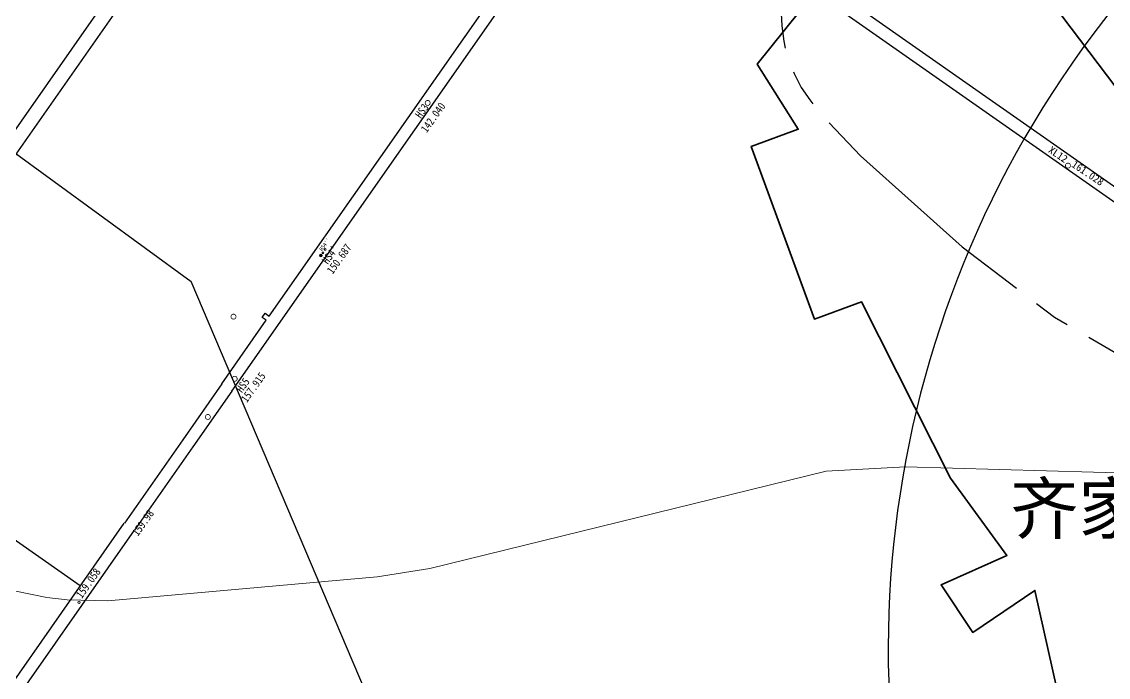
# Model space of a CAD drawing. Header units: inches. Extents: x 36473197 to 36486087, y 3899343 to 3911260.
# Drawn here: x 36482522.2 to 36482956.5, y 3904267.3 to 3904529.3 of the extents above; entities that cross this region are included whole.
import ezdxf

# ---------------------------------------------------------------- set-up
doc = ezdxf.new("R2010")
doc.units = ezdxf.units.IN
doc.header["$MEASUREMENT"] = 0
doc.linetypes.add('可采边界', pattern=[0.047, 0.02, -0.002, 0.003, -0.002, 0.02])
doc.layers.get('0').update_dxf_attribs({"lineweight": 0})
doc.layers.get('Defpoints').update_dxf_attribs({"lineweight": 0})
for name, color, linetype, lineweight in [('4煤底板等值线', 7, 'Continuous', 0), ('可采边界', 7, 'Continuous', 0), ('四盘区辅运巷', 7, 'Continuous', 0), ('导线点', 7, 'Continuous', 0), ('居民地', 7, 'Continuous', 0)]:
    doc.layers.add(name, color=color, linetype=linetype, lineweight=lineweight)
doc.layers.add('保护煤柱', color=7, linetype='Continuous', lineweight=0, true_color=0xff0042)
doc.layers.add('巷道1', color=7, linetype='Continuous', lineweight=0, true_color=0x2d2d2d)
doc.styles.add('仿宋', font='simfang.ttf')
doc.styles.add('仿宋_GB2312', font='')
doc.styles.add('黑体', font='simhei.ttf')
doc.styles.get('仿宋_GB2312').set_extended_font_data('仿宋_GB2312')
doc.linetypes.add('保护煤柱', pattern='A,0.0195,-0.001,[6,西北矿业高家堡煤矿2022年采掘接续图(2022.8.14).shx,S=1.01575e-06,R=0,X=0,Y=0],0.0195', length=0.04)
doc.dimstyles.get("Standard").update_dxf_attribs({"dimtxt": 30, "dimasz": 20, "dimexe": 0.18, "dimexo": 0.0625, "dimgap": 0.09, "dimtad": 1, "dimdec": 0, "dimzin": 0, "dimdsep": 46, "dimtxsty": '仿宋', "dimcen": 0.09, "dimclrd": 150, "dimclre": 150, "dimadec": 0, "dimazin": 0, "dimtfac": 1, "dimtdec": 0, "dimtofl": 0, "dimtmove": 0, "dimatfit": 3, "dimfxl": 1, "dimtolj": 1, "dimtzin": 0, "dimlwd": 0, "dimarcsym": 0})

# ---------------------------------------------------------------- blocks, each defined once
blk = doc.blocks.new('临时经纬仪导线点_1')
at = {"color": 7, "const_width": 0.3}
blk.add_lwpolyline([(1, 0), (0.97, 0.26), (0.87, 0.5), (0.71, 0.71), (0.5, 0.87), (0.26, 0.97), (0, 1), (-0.26, 0.97), (-0.5, 0.87), (-0.71, 0.71), (-0.87, 0.5), (-0.97, 0.26), (-1, 0), (-0.97, -0.26), (-0.87, -0.5), (-0.71, -0.71), (-0.5, -0.87), (-0.26, -0.97), (0, -1), (0.26, -0.97), (0.5, -0.87), (0.71, -0.71), (0.87, -0.5), (0.97, -0.26), (1, 0)], dxfattribs=at)
blk = doc.blocks.new('*D205')
at = {"layer": 'Defpoints', "color": 0, "transparency": 16777216}
for p in [(36485936.09, 3904772.87), (36482207.75, 3899448.44), (36482358.83, 3899342.66)]:
    blk.add_point(p, dxfattribs=at)
at = {"layer": '四盘区辅运巷', "color": 150, "lineweight": -2, "transparency": 16777216}
for p, q in [((36485936.14, 3904772.84), (36486087.31, 3904666.98)), ((36482207.81, 3899448.41), (36482358.98, 3899342.55))]:
    blk.add_line(p, q, dxfattribs=at)
at = {"layer": '四盘区辅运巷', "color": 150, "lineweight": 0, "transparency": 16777216}
blk.add_line((36486075.69, 3904650.7), (36482370.3, 3899359.04), dxfattribs=at)
at = {"layer": '四盘区辅运巷', "color": 150, "transparency": 16777216}
for points in [[(36486072.96, 3904652.61), (36486078.42, 3904648.79), (36486087.16, 3904667.08)], [(36482367.57, 3899360.95), (36482373.03, 3899357.13), (36482358.83, 3899342.66)]]:
    blk.add_solid(points, dxfattribs=at)
at = {"layer": '四盘区辅运巷', "color": 0, "transparency": 16777216, "insert": (36484210.49, 3902013.62), "char_height": 30, "attachment_point": 5, "rotation": 54.9991, "style": '仿宋'}
blk.add_mtext('\\A1;650', dxfattribs=at)

msp = doc.modelspace()

# ---------------------------------------------------------------- linework, layer by layer
at = {"layer": '4煤底板等值线', "color": 7, "linetype": 'Continuous', "lineweight": 0, "flags": 128}
for points in [[(36482664.36, 3904307.4), (36482685.41, 3904310.78), (36482843.81, 3904349.71), (36482875.53, 3904351.48), (36482988.2, 3904348.19), (36483042, 3904348.65)], [(36482519.81, 3904301.74), (36482532.25, 3904299.17), (36482540.35, 3904298.33), (36482556.71, 3904297.89), (36482664.36, 3904307.4)]]:
    msp.add_lwpolyline(points, dxfattribs=at)
at = {"layer": '保护煤柱', "color": 1, "linetype": '保护煤柱', "lineweight": 30, "ltscale": 3750, "true_color": 0xff0000, "flags": 128}
for points in [[(36482519.48, 3904520.82), (36482498.58, 3904492.07), (36482589.98, 3904425.42)], [(36482904.52, 3903937.16), (36482719.91, 3904144.22), (36482690.63, 3904188.68), (36482589.98, 3904425.42)], [(36482904.52, 3903937.16), (36482719.91, 3904144.22), (36482690.63, 3904188.68), (36482589.98, 3904425.42)]]:
    msp.add_lwpolyline(points, dxfattribs=at)
at = {"layer": '保护煤柱', "color": 1, "linetype": '保护煤柱', "lineweight": 30, "ltscale": 3750, "true_color": 0xff0000}
msp.add_arc((36483278.44, 3904278.55, -0.2), 409.89, 83.3491, 268.7631, dxfattribs=at)
msp.add_arc((36483278.44, 3904278.55, -0.2), 409.89, 83.3491, 268.7631, dxfattribs=at)
at = {"layer": '可采边界', "linetype": '可采边界', "lineweight": 30, "ltscale": 5000, "flags": 128}
msp.add_lwpolyline([(36482890.49, 3904878.59), (36482874.03, 3904848.73), (36482864.38, 3904826.44), (36482852.28, 3904788.78), (36482843.27, 3904750.22), (36482826.19, 3904566.7), (36482825.62, 3904535.03), (36482826.03, 3904527.65), (36482826.82, 3904521.5), (36482827.44, 3904518.47), (36482828.64, 3904514.46), (36482830.95, 3904508.61), (36482832.79, 3904504.85), (36482833.82, 3904503.03), (36482837.17, 3904498.06), (36482840.87, 3904493.33), (36482857.49, 3904475.64), (36482898.18, 3904439.37), (36482935.02, 3904411.22), (36483404.1, 3904137.41), (36483593.98, 3904056.36), (36483643.59, 3904040.14), (36483677.07, 3904031.93), (36483701.95, 3904027.95), (36483717.88, 3904026.72), (36483725.47, 3904026.59), (36483740.62, 3904027.31), (36483752.79, 3904029.17), (36483764.72, 3904032.17), (36483772.41, 3904034.93), (36483797.37, 3904048.24), (36483800.87, 3904050.36), (36483830.53, 3904074.08), (36483863.4, 3904108.5), (36483908.01, 3904166.75), (36483940.98, 3904215.19)], dxfattribs=at)
at = {"layer": '导线点', "linetype": 'Continuous'}
for centre, radius in [((36482641.81, 3904435.89, -0.2), 0.5), ((36482641.81, 3904435.89, -0.2), 0.136), ((36482642.6, 3904436.94, -0.2), 0.326), ((36482545.12, 3904297.29, -0.2), 0.5)]:
    msp.add_circle(centre, radius, dxfattribs=at)
at = {"layer": '导线点', "color": 1, "linetype": 'Continuous', "true_color": 0xff0000}
msp.add_circle((36482643.54, 3904438.28, -0.2), 0.345, dxfattribs=at)
at = {"layer": '居民地', "color": 254, "linetype": 'Continuous', "lineweight": 35, "true_color": 0xd7d7d7, "flags": 128}
msp.add_lwpolyline([(36482813.84, 3904479.46), (36482839.05, 3904410.49), (36482857.84, 3904417.36), (36482893.44, 3904346.84), (36482915.99, 3904316.01), (36482889.7, 3904304.24), (36482902.34, 3904285.25), (36482927.21, 3904302.03), (36482939.52, 3904246.76), (36482972.85, 3904207.33), (36482984.89, 3904223.31), (36483060.87, 3904130.06), (36483065.94, 3904102.35), (36483125.89, 3904140.06), (36483087.67, 3904333.87), (36482893.93, 3904589.89), (36482877.89, 3904589.18), (36482816.23, 3904512.29), (36482832.62, 3904486.33), (36482813.84, 3904479.46), (36482839.05, 3904410.49), (36482857.84, 3904417.36)], dxfattribs=at)
at = {"layer": '巷道1', "color": 30, "linetype": 'Continuous', "lineweight": 30, "true_color": 0xff8000}
for p, q in [((36482451.69, 3904378.86, -0.2), (36482609.48, 3904604.22, -0.2)), ((36482621.14, 3904411.64, -0.2), (36482753.67, 3904600.92, -0.2)), ((36482606.26, 3904381.68, -0.2), (36482757.77, 3904598.05, -0.2)), ((36482446.94, 3904382.18, -0.2), (36482551.82, 3904531.98, -0.2)), ((36482602.17, 3904384.55, -0.2), (36482619.99, 3904410, -0.2)), ((36482618.36, 3904411.15, -0.2), (36482619.5, 3904412.79, -0.2)), ((36482619.99, 3904410, -0.2), (36482618.36, 3904411.15, -0.2)), ((36482619.5, 3904412.79, -0.2), (36482621.14, 3904411.64, -0.2)), ((36482602.17, 3904384.55, -0.2), (36482586.56, 3904362.26, -0.2)), ((36482606.26, 3904381.68, -0.2), (36482590.66, 3904359.39, -0.2)), ((36482586.56, 3904362.26, -0.2), (36482563.24, 3904328.94, -0.2)), ((36482590.66, 3904359.39, -0.2), (36482567.33, 3904326.07, -0.2))]:
    msp.add_line(p, q, dxfattribs=at)
at = {"layer": '巷道1', "color": 1, "linetype": 'Continuous', "lineweight": 30, "true_color": 0xff0000}
msp.add_line((36482545.65, 3904303.82, -0.2), (36482447.34, 3904372.65, -0.2), dxfattribs=at)
at = {"layer": '巷道1', "color": 7, "linetype": 'Continuous', "lineweight": 30}
msp.add_line((36482313.45, 3903972.22, -0.2), (36482563.23, 3904328.94, -0.2), dxfattribs=at)
at = {"layer": '巷道1', "color": 30, "linetype": 'Continuous', "lineweight": 30, "true_color": 0xff8000, "flags": 128}
for points in [[(36483162.61, 3904314.64), (36482774.5, 3904586.4)], [(36483116.59, 3904352.97), (36482792.55, 3904579.86)]]:
    msp.add_lwpolyline(points, dxfattribs=at)
at = {"layer": '巷道1', "color": 7, "linetype": 'Continuous', "lineweight": 30, "flags": 128}
msp.add_lwpolyline([(36482514.68, 3904250.88), (36482567.33, 3904326.07)], dxfattribs=at)

# ---------------------------------------------------------------- block references
at = {"layer": '导线点'}
for p in [(36482684.48, 3904496.83, -0.2), (36482940.4, 3904471.79, -0.2), (36482606.88, 3904411.44, -0.2), (36482607.36, 3904386.62, -0.2), (36482596.62, 3904371.35, -0.2)]:
    msp.add_blockref('临时经纬仪导线点_1', p, dxfattribs=at)

# ---------------------------------------------------------------- texts
at = {"layer": '导线点', "style": '黑体', "width": 0.875}
for s, p in [('HS3', (36482681.79, 3904490.41, -0.2)), ('142.040', (36482684.07, 3904484.69, -0.2)), ('150.687', (36482646.52, 3904428.18, -0.2)), ("HS4'", (36482644.58, 3904432.13, -0.2)), ('157.915', (36482612.2, 3904376.85, -0.2)), ('HS5', (36482610.26, 3904380.8, -0.2)), ('159.98', (36482568.67, 3904323.49, -0.2)), ('159.058', (36482546.24, 3904298.58, -0.2))]:
    msp.add_text(s, height=3.2, rotation=54.5392, dxfattribs=at).set_placement(p)
at = {"layer": '导线点', "style": '黑体'}
for s, p in [('XL12', (36482932.25, 3904477.29, -0.2)), ('161.028', (36482941.58, 3904471.53, -0.2))]:
    msp.add_text(s, height=3, rotation=326.2482, dxfattribs=at).set_placement(p)
at = {"layer": '导线点', "color": 1, "true_color": 0xff0000, "style": '黑体', "width": 0.875}
msp.add_text("HS4''", height=1.6, rotation=54.5392, dxfattribs=at).set_placement((36482642.32, 3904437.49, -0.2))
at = {"layer": '居民地', "color": 254, "lineweight": 35, "true_color": 0xd7d7d7, "style": '仿宋_GB2312'}
msp.add_text('齐家河', height=20, dxfattribs=at).set_placement((36482917.31, 3904324.78))

# ---------------------------------------------------------------- dimensions: what is measured, and where the dimension line sits
at = {"layer": '四盘区辅运巷'}
dim = msp.add_linear_dim(base=(36482358.83, 3899342.66), p1=(36485936.09, 3904772.87), p2=(36482207.75, 3899448.44), angle=54.9991, text='650', dimstyle='Standard', dxfattribs=at)
dim.commit()
dim.dimension.update_dxf_attribs({"geometry": '*D205', "text_midpoint": (36484222.99, 3902004.87), "dimtype": 160})

doc.saveas('drawing.dxf')
